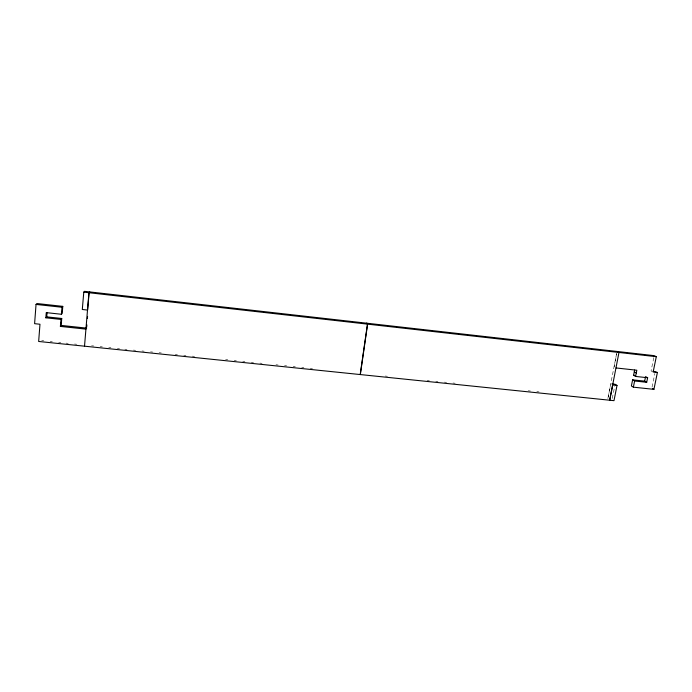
<?xml version="1.0" encoding="UTF-8"?>
<svg xmlns="http://www.w3.org/2000/svg" width="692" height="692" viewBox="0 0 692 692"><rect width="100%" height="100%" fill="white"/><g stroke="black" fill="none" stroke-linecap="round" stroke-linejoin="round"><path stroke-width="0.52" stroke-dasharray="3.46 2.59" d="M616.615 353.569L607.792 398.981L610.603 384.821M614.133 366.864L616.762 353.525M612.282 398.419L614.695 386.283M653.776 357.695L651.068 370.921L652.452 371.656M652.054 387.113L654.866 373.481M41.702 340.62L43.821 340.845M50.187 341.502L52.307 341.718M58.673 342.376L60.792 342.592M66.095 343.137L68.223 343.362M74.58 344.019L76.708 344.235M91.621 345.775L93.766 345.991M100.202 346.657L102.347 346.882M108.774 347.54L110.919 347.765M117.355 348.422L119.491 348.647M124.854 349.2L126.999 349.417M133.426 350.083L135.571 350.308M142.007 350.965L144.152 351.19M150.579 351.847L152.724 352.072M159.151 352.738L161.297 352.955M175.232 354.39L177.377 354.615M183.812 355.273L185.958 355.498M192.385 356.164L194.53 356.38M225.618 359.589L227.763 359.805M234.19 360.471L236.335 360.688M242.762 361.354L244.907 361.579M251.343 362.236L253.488 362.461M259.915 363.118L262.06 363.343M275.996 364.779L278.141 365.004M284.568 365.661L286.713 365.886M293.148 366.544L295.294 366.769M301.721 367.435L303.866 367.651M310.301 368.317L312.438 368.533M385.262 376.041L387.408 376.266M427.189 380.366L429.334 380.583M435.787 381.249L437.941 381.474M444.385 382.14L446.539 382.356M452.992 383.022L455.137 383.247M528.238 390.781L530.392 391.006M536.845 391.663L538.99 391.888"/><path stroke-width="1.04" d="M45.854 317.81L46.745 316.867L61.744 318.476L60.948 319.427L45.854 317.81L46.26 312.628L61.415 314.272L62.219 313.346L62.782 306.366L36.987 303.537L36.045 304.419L34.6 323.674L39.972 324.245L38.657 341.467L613.986 400.668L617.013 385.435L615.093 384.268L611.875 383.922M46.745 316.867L47.056 312.741M85.981 329.124L60.386 326.408L60.948 319.427M61.415 314.272L61.986 307.257L62.782 306.366M60.386 326.408L61.19 325.422L61.744 318.476M84.519 346.199L88.939 292.725L89.588 291.912L617.03 351.458L618.968 352.479L609.678 400.218L612.697 384.977L617.013 385.435M86.69 327.022L86.863 324.894M87.391 318.51L87.564 316.382M83.784 292.145L82.305 309.488L87.616 310.068L89.112 292.751L89.77 291.938L84.467 291.332L83.784 292.145L89.112 292.751M360.195 374.554L367.461 324.124L366.682 323.199M360.342 374.571L367.608 324.141L366.838 323.216M644.65 381.145L645.575 376.612L647.634 377.737L646.7 382.287L644.65 381.145L632.618 379.847L631.381 385.989L633.37 387.165L653.923 389.345L657.4 372.486L653.179 371.154M647.634 377.737L635.585 376.431L633.587 375.306L634.642 370.047M633.37 387.165L634.616 380.998L632.618 379.847M635.585 376.431L636.839 370.229L616.062 367.954M656.301 356.691L619.115 352.496L617.169 351.475L654.199 355.662L656.301 356.691L653.153 372.019L657.4 372.486M60.628 323.32L61.432 322.342M634.616 380.998L646.7 382.287M61.19 325.422L86.647 328.129M633.587 375.306L635.585 375.522M36.045 304.419L61.986 307.257M88.939 292.725L618.968 352.479M634.279 371.872L636.285 372.988M652.53 388.558L653.923 389.345"/></g></svg>
